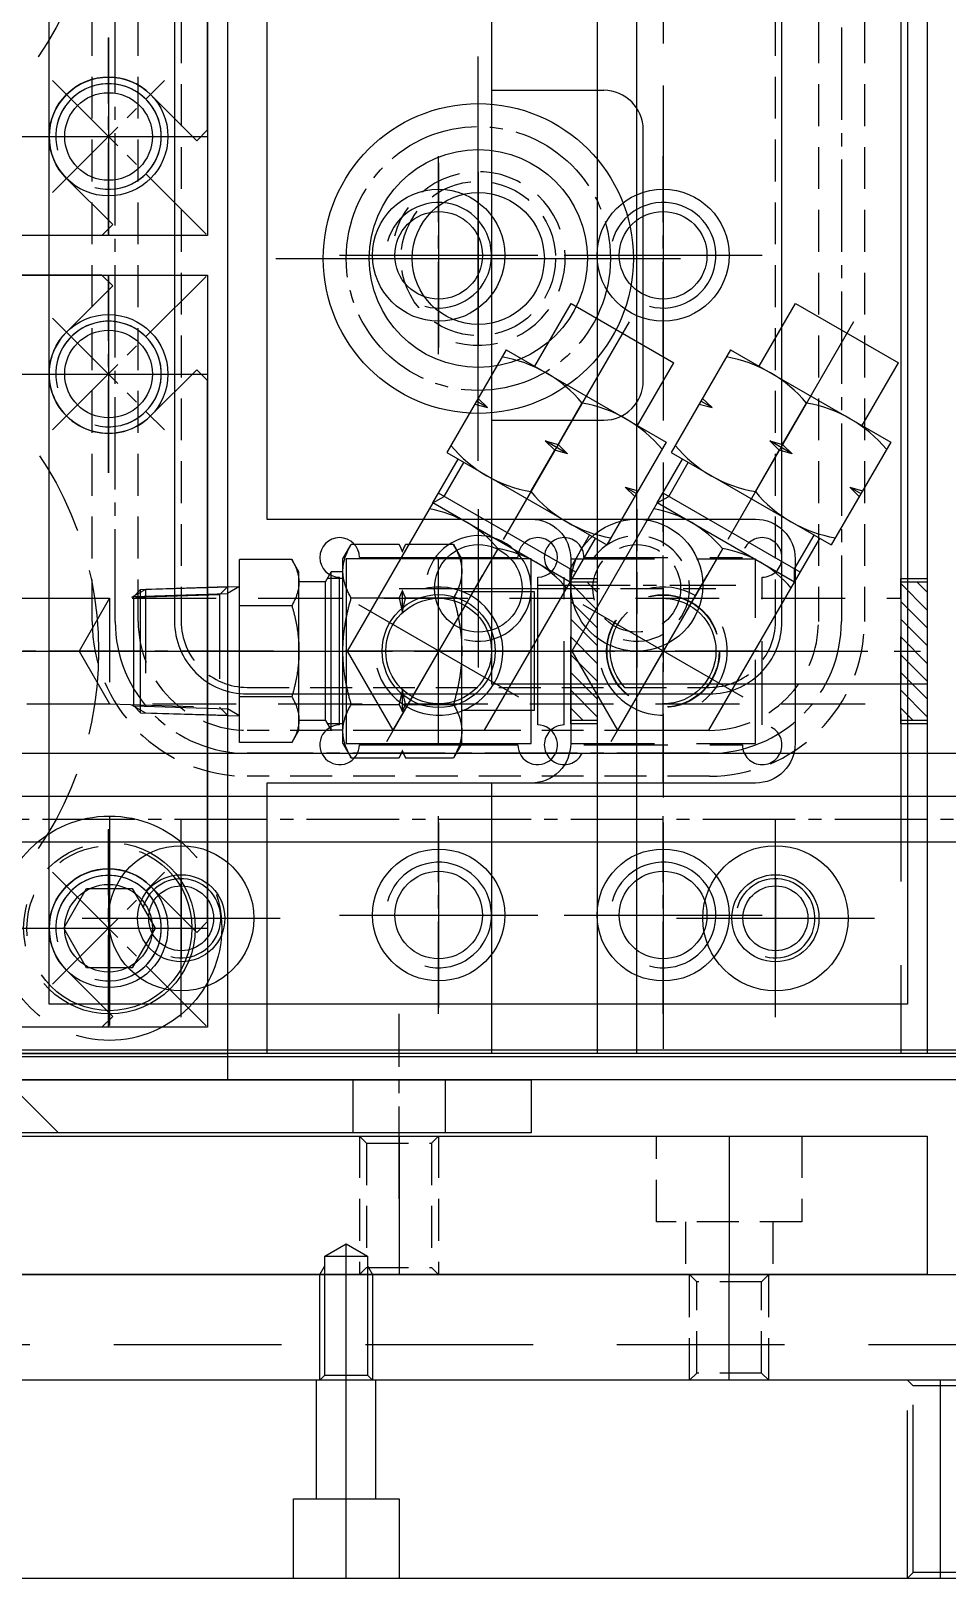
# Model space of a CAD drawing. Header units: millimetres. Extents: x -4251 to 2609, y -1673 to 4048.
# Drawn here: x -4003.7 to -3934.3, y 1080.2 to 1197.5 of the extents above; entities that cross this region are included whole.
import ezdxf

# ---------------------------------------------------------------- set-up
doc = ezdxf.new("R2010")
doc.units = ezdxf.units.MM
for name, pattern in [('CENTER', [50.8, 31.75, -6.35, 6.35, -6.35]), ('CENTER1', [10, 7, -1, 1, -1]), ('CENTER2', [28.575, 19.05, -3.175, 3.175, -3.175]), ('HIDDEN', [9.525, 6.35, -3.175]), ('HIDDEN2', [4.7625, 3.175, -1.5875]), ('HIDDENX2', [19.05, 12.7, -6.35]), ('PHANTOM2', [31.75, 15.875, -3.175, 3.175, -3.175, 3.175, -3.175])]:
    doc.linetypes.add(name, pattern=pattern)
for name, color, linetype in [('CENTER', 1, 'CENTER'), ('PV-529CA', 7, 'Continuous'), ('THIN', 3, 'Continuous'), ('가는실선', 6, 'Continuous'), ('외형선', 7, 'Continuous'), ('중심선', 3, 'CENTER2')]:
    doc.layers.add(name, color=color, linetype=linetype)

# ---------------------------------------------------------------- blocks, each defined once
blk = doc.blocks.new('A$C55941044')
at = {"color": 2, "linetype": 'HIDDEN2'}
for p, q in [((-199, 0), (-199, 8)), ((-198.46, 0.54), (-198.46, 7.46)), ((-193.54, 0.54), (-193.54, 7.46)), ((-193, 0), (-193, 8))]:
    blk.add_line(p, q, dxfattribs=at)
at = {"color": 30}
blk.add_lwpolyline([(-385, 8), (0, 8), (0, 0), (-385, 0)], close=True, dxfattribs=at)
at = {"color": 2, "linetype": 'HIDDEN2'}
for points in [[(-193, 8), (-193.54, 7.46), (-198.46, 7.46), (-199, 8)], [(-193, 0), (-193.54, 0.54), (-198.46, 0.54), (-199, 0)]]:
    blk.add_lwpolyline(points, dxfattribs=at)
at = {"layer": 'CENTER'}
blk.add_line((-196, 0), (-196, 8), dxfattribs=at)
blk = doc.blocks.new('A$C050D3838')
at = {"color": 2, "linetype": 'HIDDEN2'}
for p, q in [((-44, 0), (-44, -10.5)), ((-38, 0), (-38, -10.5)), ((-43.46, -0.54), (-43.46, -9.96)), ((-38.54, -0.54), (-38.54, -9.96)), ((-19.3, -6.5), (-19.3, -10.5)), ((-12.7, -6.5), (-12.7, -10.5))]:
    blk.add_line(p, q, dxfattribs=at)
at = {"color": 30}
blk.add_lwpolyline([(-201, 0), (-1, 0), (-1, -10.5), (-201, -10.5), (-201, 0)], dxfattribs=at)
at = {"color": 2, "linetype": 'HIDDEN2'}
for points in [[(-44, 0), (-43.46, -0.54), (-38.54, -0.54), (-38, 0)], [(-10.5, 0), (-10.5, -6.5), (-21.5, -6.5), (-21.5, 0)], [(-44, -10.5), (-43.46, -9.96), (-38.54, -9.96), (-38, -10.5)]]:
    blk.add_lwpolyline(points, dxfattribs=at)
at = {"layer": 'CENTER'}
for p, q in [((-41, 0), (-41, -10.5)), ((-16, 0), (-16, -10.5))]:
    blk.add_line(p, q, dxfattribs=at)
blk = doc.blocks.new('A$C54F9723F')
at = {"color": 1, "linetype": 'CENTER1'}
for p, q in [((0, 40, 0), (0, -40, 0)), ((-16.76, 23.26), (-28.39, 34.89)), ((16.76, 23.26), (28.39, 34.89)), ((-25.24, 23.26), (-16.76, 31.74)), ((25.24, 23.26), (16.76, 31.74)), ((0, -7.49), (0, 7.49)), ((33.5, 0), (-33.5, 0)), ((-7.49, 0), (7.49, 0)), ((-16.76, -23.26), (-28.39, -34.89)), ((-25.24, -23.26), (-16.76, -31.74)), ((16.76, -23.26), (28.39, -34.89)), ((25.24, -23.26), (16.76, -31.74))]:
    blk.add_line(p, q, dxfattribs=at)
at = {"color": 1}
for p, q in [((-20.5, 35), (-21.32, 34.18)), ((-17.82, 30.68), (-21.32, 34.18)), ((20.5, 35), (-20.5, 35)), ((17.82, 30.68), (21.32, 34.18)), ((20.5, 35), (21.32, 34.18)), ((-27.68, 27.82), (-28.5, 27)), ((-28.5, 27, 0), (-28.5, -27, 0)), ((-24.18, 24.32), (-27.68, 27.82)), ((24.18, 24.32), (27.68, 27.82)), ((27.68, 27.82), (28.5, 27)), ((28.5, 27), (28.5, -27)), ((-24.18, -24.32), (-27.68, -27.82)), ((24.18, -24.32), (27.68, -27.82)), ((-27.68, -27.82), (-28.5, -27)), ((27.68, -27.82), (28.5, -27)), ((-17.82, -30.68), (-21.32, -34.18)), ((17.82, -30.68), (21.32, -34.18)), ((-20.5, -35), (-21.32, -34.18)), ((20.5, -35), (-20.5, -35)), ((20.5, -35), (21.32, -34.18))]:
    blk.add_line(p, q, dxfattribs=at)
at = {"color": 250, "linetype": 'CENTER1'}
for p, q in [((-21, 20.01, 0), (-21, 34.99, 0)), ((21, 20.01, 0), (21, 34.99, 0)), ((-13.51, 27.5, 0), (-28.49, 27.5, 0)), ((28.49, 27.5, 0), (13.51, 27.5, 0)), ((-21, -34.99, 0), (-21, -20.01, 0)), ((21, -34.99, 0), (21, -20.01, 0)), ((-13.51, -27.5, 0), (-28.49, -27.5, 0)), ((28.49, -27.5, 0), (13.51, -27.5, 0))]:
    blk.add_line(p, q, dxfattribs=at)
at = {"color": 250}
blk.add_lwpolyline([(28.5, -35), (-28.5, -35), (-28.5, 35), (28.5, 35)], close=True, dxfattribs=at)
for centre in [(-21, 27.5, 0), (21, 27.5, 0), (-21, -27.5, 0), (21, -27.5, 0)]:
    blk.add_circle(centre, 3.32, dxfattribs=at)
at = {"color": 2, "linetype": 'HIDDEN'}
blk.add_circle((0, 0), 26.75, dxfattribs=at)
at = {"color": 1}
blk.add_circle((0, 0), 5.25, dxfattribs=at)
at = {"color": 250}
for centre in [(-21, 27.5, 0), (21, 27.5, 0), (-21, -27.5, 0), (21, -27.5, 0)]:
    blk.add_arc(centre, 4, 15, 285, dxfattribs=at)
at = {"color": 1}
for centre, start, end in [((-21, 27.5), 225, 45), ((21, 27.5), 135, 315), ((-21, -27.5), 315, 135), ((21, -27.5), 45, 225)]:
    blk.add_arc(centre, 4.5, start, end, dxfattribs=at)
blk = doc.blocks.new('A$C699871DD')
at = {"rotation": 270}
for p in [(-141.66, 0.8, 0), (-141.66, -59.2, 0)]:
    blk.add_blockref('A$C54F9723F', p, dxfattribs=at)
blk = doc.blocks.new('A$C35FF11A1')
at = {"linetype": 'HIDDEN2', "ltscale": 2}
h = blk.add_hatch(dxfattribs=at)
h.set_pattern_fill('ANSI31', color=2, scale=0.3, angle=-90)
h.set_pattern_definition([(315, (-138.3296, 2504.4756), (0.6735192, 0.6735192), [])])
h.paths.add_polyline_path([(191, -75.75), (191, -86.25), (189, -86.25), (189, -75.75)])
at = {"color": 2, "linetype": 'HIDDEN2', "ltscale": 2}
for p, q in [((171, -91, 0), (171, -71, 0)), ((171, -88.25, 0), (171, -73.75, 0)), ((164, -74, 0), (164, -88, 0)), ((164, -74, 0), (178, -74, 0)), ((165, -73.9, 0), (177, -73.9, 0)), ((178, -88, 0), (178, -74, 0)), ((163.5, -86.6, 0), (163.5, -75.4, 0)), ((16.5, -77, 0), (189, -77, 0)), ((161, -81, 0), (181, -81, 0)), ((178.25, -81, 0), (163.75, -81, 0)), ((8.5, -85, 0), (189, -85, 0)), ((164, -88, 0), (178, -88, 0)), ((165, -88.1, 0), (177, -88.1, 0))]:
    blk.add_line(p, q, dxfattribs=at)
at = {"color": 1, "linetype": 'CENTER1', "ltscale": 2, "elevation": 0}
blk.add_lwpolyline([(12.5, 11.18), (12.5, -81), (191, -81)], dxfattribs=at)
at = {"color": 6, "elevation": 0}
blk.add_lwpolyline([(-9, 9.5), (191, 9.5), (191, -111.5), (-9, -111.5)], close=True, dxfattribs=at)
at = {"color": 2, "linetype": 'HIDDEN2', "ltscale": 2, "elevation": 0}
blk.add_lwpolyline([(178.5, -86.6), (178.5, -75.4)], dxfattribs=at)
for points in [[(191, -75.5), (191, -86.5), (189, -86.5), (189, -75.5)], [(191, -75.75), (191, -86.25), (189, -86.25), (189, -75.75)]]:
    blk.add_lwpolyline(points, close=True, dxfattribs=at)
at = {"ltscale": 10}
for centre in [(129, -42), (171, -51, 0), (129, -60), (171, -101, 0), (129, -102)]:
    blk.add_circle(centre, 3.32, dxfattribs=at)
at = {"color": 2, "linetype": 'HIDDEN2', "ltscale": 2}
for radius in [4.28, 4.25, 4]:
    blk.add_circle((171, -81, 0), radius, dxfattribs=at)
for centre, radius, start, end in [((163.5, -73.9, 0), 1.5, 0, 270), ((178.5, -73.9, 0), 1.5, 270, 180), ((171, -81, 0), 4.86, 195, 105), ((163.5, -88.1, 0), 1.5, 90, 0), ((178.5, -88.1, 0), 1.5, 180, 90)]:
    blk.add_arc(centre, radius, start, end, dxfattribs=at)
at = {"layer": 'CENTER', "ltscale": 10}
for p, q in [((129, -35), (129, -49)), ((122, -42), (136, -42)), ((171, -44, 0), (171, -58, 0)), ((164, -51, 0), (178, -51, 0)), ((129, -53), (129, -67)), ((122, -60), (136, -60)), ((171, -94, 0), (171, -108, 0)), ((129, -95), (129, -109)), ((122, -102), (136, -102)), ((164, -101, 0), (178, -101, 0))]:
    blk.add_line(p, q, dxfattribs=at)
at = {"layer": 'THIN', "ltscale": 10}
for centre in [(129, -42), (171, -51, 0), (129, -60), (171, -101, 0), (129, -102)]:
    blk.add_arc(centre, 4, 255, 165, dxfattribs=at)
blk = doc.blocks.new('A$C67512D08')
at = {"color": 1, "linetype": 'CENTER1'}
for p, q in [((129, -34.5, 0), (129, -49.5, 0)), ((121.5, -42, 0), (136.5, -42, 0)), ((129, -52.5, 0), (129, -67.5, 0)), ((121.5, -60, 0), (136.5, -60, 0)), ((129, -94.5, 0), (129, -109.5, 0)), ((121.5, -102, 0), (136.5, -102, 0))]:
    blk.add_line(p, q, dxfattribs=at)
at = {"color": 2, "linetype": 'HIDDEN2', "ltscale": 2}
for p, q in [((28, -77, 0), (129.08, -77, 0)), ((129.08, -77, 0), (129.08, -85, 0)), ((131.8, -76.33, 0), (131.8, -85.67, 0)), ((20, -85, 0), (129.08, -85, 0))]:
    blk.add_line(p, q, dxfattribs=at)
at = {"color": 6, "elevation": 0}
blk.add_lwpolyline([(-9, 11.5), (138, 11.5), (138, -113.5), (-9, -113.5)], close=True, dxfattribs=at)
at = {"color": 1, "linetype": 'CENTER1', "ltscale": 2, "elevation": 0}
blk.add_lwpolyline([(138, -21), (24, -21), (24, -81), (138, -81)], dxfattribs=at)
at = {"color": 2, "linetype": 'HIDDEN2', "ltscale": 2, "elevation": 0}
for points in [[(138, -76.14), (131.8, -76.33), (130.74, -76.94)], [(138, -76.14), (137.4, -76.74), (137.4, -85.26), (138, -85.86)], [(137.4, -76.74), (129.08, -77), (126.77, -81), (129.08, -85), (137.4, -85.26)], [(130.74, -85.06), (131.8, -85.67), (138, -85.86)]]:
    blk.add_lwpolyline(points, dxfattribs=at)
at = {"color": 6}
for centre in [(129, -42, 0), (129, -60, 0), (129, -102, 0)]:
    blk.add_circle(centre, 4.5, dxfattribs=at)
blk = doc.blocks.new('A$C224543A8')
at = {"color": 1, "linetype": 'CENTER1'}
blk.add_line((140.5, -9, 0), (140.5, 5, 0), dxfattribs=at)
at = {"color": 2, "linetype": 'HIDDEN'}
for p, q in [((137, 0, 0), (137, -4, 0)), ((144, 0, 0), (144, -4, 0))]:
    blk.add_line(p, q, dxfattribs=at)
at = {"color": 6, "elevation": 0}
blk.add_lwpolyline([(-19.5, 0), (150.5, 0), (150.5, -4), (-19.5, -4), (-19.5, 0)], dxfattribs=at)
at = {"color": 2, "linetype": 'HIDDEN', "elevation": 0}
blk.add_lwpolyline([(111.5, -0.8), (114.7, -4)], dxfattribs=at)
blk = doc.blocks.new('A$C421973F8')
at = {"color": 1}
blk.add_lwpolyline([(-7, 7), (-7, -7), (7, -7), (7, 7)], close=True, dxfattribs=at)
blk.add_circle((0, 0), 4.28)
blk.add_circle((0, 0), 4, dxfattribs=at)
at = {"layer": 'CENTER'}
for p, q in [((0, -4.86), (0, 4.86)), ((4.86, 0), (-4.86, 0))]:
    blk.add_line(p, q, dxfattribs=at)
at = {"layer": 'THIN'}
blk.add_arc((0, 0), 4.86, 195, 105, dxfattribs=at)
blk = doc.blocks.new('A$C5AAB78A5')
at = {"linetype": 'HIDDEN2', "ltscale": 2}
h = blk.add_hatch(dxfattribs=at)
h.set_pattern_fill('ANSI31', color=2, scale=0.3, angle=-90)
h.set_pattern_definition([(315, (-163.3296, 2504.4756), (0.6735192, 0.6735192), [])])
h.paths.add_polyline_path([(166, -75.75), (166, -86.25), (164, -86.25), (164, -75.75)])
at = {"color": 6}
for p, q in [((148, -73.9, 0), (160, -73.9, 0)), ((146.5, -86.6, 0), (146.5, -75.4, 0))]:
    blk.add_line(p, q, dxfattribs=at)
at = {"color": 2, "linetype": 'HIDDEN2', "ltscale": 2}
for p, q in [((16.5, -77, 0), (164, -77, 0)), ((8.5, -85, 0), (164, -85, 0))]:
    blk.add_line(p, q, dxfattribs=at)
at = {"color": 1, "linetype": 'CENTER1', "ltscale": 2, "elevation": 0}
blk.add_lwpolyline([(12.5, 11.18), (12.5, -81), (164.5, -81)], dxfattribs=at)
at = {"color": 6, "elevation": 0}
blk.add_lwpolyline([(-9, 9.5), (166, 9.5), (166, -111.5), (-9, -111.5)], close=True, dxfattribs=at)
blk.add_lwpolyline([(161.5, -86.6), (161.5, -75.4)], dxfattribs=at)
at = {"color": 2, "linetype": 'HIDDEN2', "ltscale": 2, "elevation": 0}
for points in [[(166, -75.5), (166, -86.5), (164, -86.5), (164, -75.5)], [(166, -75.75), (166, -86.25), (164, -86.25), (164, -75.75)]]:
    blk.add_lwpolyline(points, close=True, dxfattribs=at)
at = {"color": 6, "elevation": 0}
blk.add_lwpolyline([(146.5, -86.6, 2.414214), (148, -88.1), (160, -88.1, 2.414214), (161.5, -86.6)], format="xyb", dxfattribs=at)
at = {"ltscale": 10}
for centre in [(129, -42), (154, -51, 0), (129, -60), (154, -101, 0), (129, -102)]:
    blk.add_circle(centre, 3.32, dxfattribs=at)
at = {"color": 6}
blk.add_circle((154, -81, 0), 4, dxfattribs=at)
for centre, start, end in [((146.5, -73.9, 0), 0, 270), ((161.5, -73.9, 0), 270, 180)]:
    blk.add_arc(centre, 1.5, start, end, dxfattribs=at)
at = {"layer": 'CENTER', "ltscale": 10}
for p, q in [((129, -35), (129, -49)), ((122, -42), (136, -42)), ((154, -44, 0), (154, -58, 0)), ((147, -51, 0), (161, -51, 0)), ((129, -53), (129, -67)), ((122, -60), (136, -60)), ((154, -94, 0), (154, -108, 0)), ((129, -95), (129, -109)), ((122, -102), (136, -102)), ((147, -101, 0), (161, -101, 0))]:
    blk.add_line(p, q, dxfattribs=at)
at = {"layer": 'CENTER', "color": 1}
for p, q in [((154, -88.1, 0), (154, -73.9, 0)), ((161.1, -81, 0), (146.9, -81, 0))]:
    blk.add_line(p, q, dxfattribs=at)
at = {"layer": 'THIN', "ltscale": 10}
for centre in [(129, -42), (154, -51, 0), (129, -60), (154, -101, 0), (129, -102)]:
    blk.add_arc(centre, 4, 255, 165, dxfattribs=at)
blk.add_blockref('A$C421973F8', (154, -81, 0))
blk = doc.blocks.new('A$C6CDA58BF')
at = {"color": 6, "linetype": 'PHANTOM2'}
for p, q in [((0, 8.5), (0, -8.5)), ((-8.5, 0), (8.5, 0))]:
    blk.add_line(p, q, dxfattribs=at)
blk.add_lwpolyline([(1.73, -3), (-1.73, -3), (-3.46, 0), (-1.73, 3), (1.73, 3), (3.46, 0), (1.73, -3)], dxfattribs=at)
for radius in [8.5, 6.5, 6.25]:
    blk.add_circle((0, 0), radius, dxfattribs=at)
blk = doc.blocks.new('A$C1A1F7E32')
at = {"layer": 'PV-529CA'}
for p, q in [((4.5, 30.33), (-4.5, 30.33)), ((-4.5, 30.33), (-4.5, 24.83)), ((4.5, 30.33), (4.5, 24.83)), ((-7, 24.83), (-8.08, 24.2)), ((7, 24.83), (-7, 24.83)), ((7, 24.83), (8.08, 24.2)), ((-8.08, 24.2), (-8.08, 20.58)), ((-4.04, 20.58), (-4.04, 24.2)), ((4.04, 20.58), (4.04, 24.2)), ((8.08, 20.58), (8.08, 24.2)), ((-7.58, 20.33), (-8.08, 20.58)), ((-7.58, 20.33), (-8.08, 20.08)), ((-8.08, 20.08), (-8.08, 16.46)), ((-7.52, 20.33), (-7.58, 20.33)), ((-2.92, 20.33), (-4.6, 20.33)), ((-4.04, 16.46), (-4.04, 20.08)), ((4.6, 20.33), (2.92, 20.33)), ((4.04, 16.46), (4.04, 20.08)), ((7.58, 20.33), (7.52, 20.33)), ((7.58, 20.33), (8.08, 20.58)), ((7.58, 20.33), (8.08, 20.08)), ((8.08, 16.46), (8.08, 20.08)), ((-7, 15.83), (-8.08, 16.46)), ((7, 15.83), (8.08, 16.46)), ((7, 15.83), (-7, 15.83)), ((-6, 15.83), (-6, 14.93)), ((6, 15.83), (6, 14.93)), ((6, 14.93), (-6, 14.93)), ((-5.25, 14.5), (-6, 14.93)), ((5.25, 14.5), (-5.25, 14.5)), ((-5.25, 14.5), (-5.25, 12.5)), ((5.25, 14.5), (6, 14.93)), ((5.25, 14.5), (5.25, 12.5)), ((-6, 12.5), (-6.93, 11.96)), ((-6.93, 11.96), (-6.93, 8)), ((6, 12.5), (-6, 12.5)), ((-3.46, 8), (-3.46, 11.96)), ((3.46, 11.96), (3.46, 8)), ((6, 12.5), (6.93, 11.96)), ((6.93, 11.96), (6.93, 8)), ((6.93, 8), (-6.93, 8)), ((-4.67, 0.5), (-4.9, 8)), ((4.67, 0.5), (4.9, 8)), ((4.67, 0.5), (-4.67, 0.5)), ((-4.15, 0), (-4.67, 0.5)), ((4.15, 0), (-4.15, 0)), ((4.15, 0), (4.67, 0.5))]:
    blk.add_line(p, q, dxfattribs=at)
for points, weights in [([(-8.08, 24.2), (-7, 24.83), (-6.06, 24.83)], [1, 1.0379548493, 1]), ([(-6.06, 24.83), (-5.12, 24.83), (-4.04, 24.2)], [1, 1.0379548493, 1]), ([(-4.04, 24.2), (-1.88, 24.83), (0, 24.83)], [1, 1.0379548493, 1]), ([(0, 24.83), (1.88, 24.83), (4.04, 24.2)], [1, 1.0379548493, 1]), ([(4.04, 24.2), (5.12, 24.83), (6.06, 24.83)], [1, 1.0379548493, 1]), ([(6.06, 24.83), (7, 24.83), (8.08, 24.2)], [1, 1.0379548493, 1]), ([(-7.52, 20.33), (-7.79, 20.43), (-8.08, 20.58)], [1, 1.00259269997, 1]), ([(-8.08, 20.08), (-7.79, 20.23), (-7.52, 20.33)], [1, 1.00259269997, 1]), ([(-4.04, 20.58), (-4.33, 20.43), (-4.6, 20.33)], [1, 1.00259269997, 1]), ([(-4.6, 20.33), (-4.33, 20.23), (-4.04, 20.08)], [1, 1.00259269997, 1]), ([(-2.92, 20.33), (-3.46, 20.43), (-4.04, 20.58)], [1, 1.00259269997, 1]), ([(-4.04, 20.08), (-3.46, 20.23), (-2.92, 20.33)], [1, 1.00259269997, 1]), ([(4.04, 20.58), (3.46, 20.43), (2.92, 20.33)], [1, 1.00259269997, 1]), ([(2.92, 20.33), (3.46, 20.23), (4.04, 20.08)], [1, 1.00259269997, 1]), ([(4.6, 20.33), (4.33, 20.43), (4.04, 20.58)], [1, 1.00259269997, 1]), ([(4.04, 20.08), (4.33, 20.23), (4.6, 20.33)], [1, 1.00259269997, 1]), ([(8.08, 20.58), (7.79, 20.43), (7.52, 20.33)], [1, 1.00259269997, 1]), ([(7.52, 20.33), (7.79, 20.23), (8.08, 20.08)], [1, 1.00259269997, 1]), ([(-6.06, 15.83), (-7, 15.83), (-8.08, 16.46)], [1, 1.0379548493, 1]), ([(-4.04, 16.46), (-5.12, 15.83), (-6.06, 15.83)], [1, 1.0379548493, 1]), ([(0, 15.83), (-1.88, 15.83), (-4.04, 16.46)], [1, 1.0379548493, 1]), ([(4.04, 16.46), (1.88, 15.83), (0, 15.83)], [1, 1.0379548493, 1]), ([(6.06, 15.83), (5.12, 15.83), (4.04, 16.46)], [1, 1.0379548493, 1]), ([(8.08, 16.46), (7, 15.83), (6.06, 15.83)], [1, 1.0379548493, 1]), ([(-6.93, 11.96), (-6, 12.5), (-5.2, 12.5)], [1, 1.0379548493, 1]), ([(-5.2, 12.5), (-4.39, 12.5), (-3.46, 11.96)], [1, 1.0379548493, 1]), ([(-3.46, 11.96), (-1.61, 12.5), (0, 12.5)], [1, 1.0379548493, 1]), ([(0, 12.5), (1.61, 12.5), (3.46, 11.96)], [1, 1.0379548493, 1]), ([(3.46, 11.96), (4.39, 12.5), (5.2, 12.5)], [1, 1.0379548493, 1]), ([(5.2, 12.5), (6, 12.5), (6.93, 11.96)], [1, 1.0379548493, 1])]:
    blk.add_rational_spline(points, weights, degree=2, dxfattribs=at)
at = {"layer": '가는실선'}
for p, q in [((-5.5, 15.83), (-5.5, 14.64)), ((5.5, 15.83), (5.5, 14.64)), ((-4.9, 8), (-4.37, 7.08)), ((-4.15, 0), (-4.37, 7.08)), ((4.15, 0), (4.37, 7.08)), ((4.9, 8), (4.37, 7.08))]:
    blk.add_line(p, q, dxfattribs=at)
at = {"layer": '외형선'}
blk.add_line((-4.87, 7.08), (4.87, 7.08), dxfattribs=at)
at = {"layer": '중심선'}
blk.add_line((0, -1), (0, 31.33), dxfattribs=at)
blk = doc.blocks.new('A$C24EF5521')
at = {"layer": 'PV-529CA'}
for p, q in [((-18.33, 6), (-14.5, 6)), ((-14.5, 7), (-14.5, -7)), ((-5.5, 7), (-14.5, 7)), ((-5.5, 7), (-5.5, -7)), ((-5.5, 4.5), (0, 4.5)), ((0, 4.5), (0, -4.5)), ((-5.5, -4.5), (0, -4.5)), ((-18.33, -6), (-14.5, -6)), ((-5.5, -7), (-14.5, -7))]:
    blk.add_line(p, q, dxfattribs=at)
at = {"layer": '가는실선'}
for p, q in [((-18.33, 6), (-17.46, 5.5)), ((-17.46, 5.5), (-14.5, 5.5)), ((-18.33, -6), (-17.46, -5.5)), ((-17.46, -5.5), (-14.5, -5.5))]:
    blk.add_line(p, q, dxfattribs=at)
at = {"layer": '외형선'}
for p, q in [((-31.29, 6), (-34.76, 0)), ((-18.33, 6), (-31.29, 6)), ((-18.33, -6), (-18.33, 6)), ((-17.46, -6), (-17.46, 6)), ((-10.25, 7), (-10, 6.02)), ((-10, 6.02), (-9.75, 7)), ((-10, 6.02), (-10, 7)), ((-34.76, 0), (-31.29, -6)), ((-18.87, 0), (-34.76, 0)), ((-10.25, 0), (-10, 0.98)), ((-10, 0.98), (-9.75, 0)), ((-10, -0.98), (-10, 0.98)), ((-9.75, 0), (-10, -0.98)), ((-9.75, 0), (-6.13, 0)), ((-13.87, 0), (-10.25, 0)), ((-10, -0.98), (-10.25, 0)), ((-31.29, -6), (-18.33, -6)), ((-10.25, -7), (-10, -6.02)), ((-10, -6.02), (-9.75, -7)), ((-10, -6.02), (-10, -7))]:
    blk.add_line(p, q, dxfattribs=at)
for centre, radius, start, end in [((-26.99, 3), 8.67, 339.7438, 20.2562), ((-4.39, 3.5), 10.11, 159.7438, 200.2562), ((-15.61, 3.5), 10.11, 339.7438, 20.2562), ((-26.99, -3), 8.67, 339.7438, 20.2562), ((-4.39, -3.5), 10.11, 159.7438, 200.2562), ((-15.61, -3.5), 10.11, 339.7438, 20.2562)]:
    blk.add_arc(centre, radius, start, end, dxfattribs=at)
at = {"layer": '중심선'}
for p, q in [((-27.83, -7), (-27.83, 7)), ((1, 0), (-35.76, 0))]:
    blk.add_line(p, q, dxfattribs=at)
blk = doc.blocks.new('A$C504B16A8')
at = {"color": 2, "elevation": 0}
for points in [[(-41.5, 32.5), (168.5, 32.5), (168.5, -92.5), (-41.5, -92.5)], [(-36.5, -90.5), (110.5, -90.5), (110.5, -92.5), (-36.5, -92.5)]]:
    blk.add_lwpolyline(points, close=True, dxfattribs=at)
for name, p in [('A$C67512D08', (-27.5, 21, 0)), ('A$C35FF11A1', (-27.5, 21, 0)), ('A$C5AAB78A5', (-27.5, 21, 0)), ('A$C6CDA58BF', (101.57, -81, 0)), ('A$C224543A8', (-17, -92.5, 0))]:
    blk.add_blockref(name, p)
at = {"linetype": 'HIDDEN'}
blk.add_blockref('A$C699871DD', (215.66, -0.8, 0), dxfattribs=at)
for name, p, rotation in [('A$C24EF5521', (140.42, -35.9, 0), 59.99999999999999), ('A$C24EF5521', (157.42, -35.9, 0), 59.99999999999999), ('A$C1A1F7E32', (103.42, -60, 0), 270)]:
    blk.add_blockref(name, p, dxfattribs=dict(rotation=rotation))
blk = doc.blocks.new('A$C3EC57485')
at = {"color": 2, "linetype": 'HIDDENX2'}
for p, q in [((-276.62, 9.4), (-273.38, 9.4)), ((-277, 8), (-273, 8)), ((-445, 2.7), (-15, 2.7))]:
    blk.add_line(p, q, dxfattribs=at)
at = {"color": 4}
blk.add_lwpolyline([(0, 0), (-460, 0), (-460, 170), (0, 170)], close=True, dxfattribs=at)
for points in [[(-89.5, 24.5), (-370.5, 24.5, -0.414214), (-380.5, 34.5), (-380.5, 135.5, -0.414214), (-370.5, 145.5), (-89.5, 145.5, -0.414214), (-79.5, 135.5), (-79.5, 34.5, -0.414214)], [(-349, 129.24), (-111, 129.24, -0.414214), (-99.26, 117.5), (-99.26, 52.5, -0.414214), (-111, 40.76), (-349, 40.76, -0.414214), (-360.74, 52.5), (-360.74, 117.5, -0.414214)], [(-349, 125.76), (-111, 125.76, -0.414214), (-102.74, 117.5), (-102.74, 52.5, -0.414214), (-111, 44.24), (-349, 44.24, -0.414214), (-357.26, 52.5), (-357.26, 117.5, -0.414214)], [(-344, 122.5), (-116, 122.5, -0.414214), (-106, 112.5), (-106, 57.5, -0.414214), (-116, 47.5), (-344, 47.5, -0.414214), (-354, 57.5), (-354, 112.5, -0.414214)], [(-325, 122.5), (-135, 122.5, -0.414214), (-125, 112.5), (-125, 57.5, -0.414214), (-135, 47.5), (-325, 47.5, -0.414214), (-335, 57.5), (-335, 112.5, -0.414214)]]:
    blk.add_lwpolyline(points, format="xyb", close=True, dxfattribs=at)
at = {"color": 1, "linetype": 'CENTER1'}
blk.add_lwpolyline([(-349, 127.5), (-111, 127.5, -0.414214), (-101, 117.5), (-101, 52.5, -0.414214), (-111, 42.5), (-349, 42.5, -0.414214), (-359, 52.5), (-359, 117.5, -0.414214)], format="xyb", close=True, dxfattribs=at)
at = {"color": 2, "linetype": 'HIDDENX2'}
for points in [[(-276.62, 0.38), (-276.62, 9.4), (-275, 10.34), (-273.38, 9.4), (-273.38, 0.38)], [(-277, 0), (-277, 8), (-276.62, 8.66)], [(-273.38, 8.66), (-273, 8), (-273, 0)], [(-277, 0), (-276.62, 0.38), (-273.38, 0.38), (-273, 0)]]:
    blk.add_lwpolyline(points, dxfattribs=at)
at = {"layer": 'CENTER'}
blk.add_line((-275, 0), (-275, 10.34), dxfattribs=at)
blk = doc.blocks.new('A$C72017674')
at = {"color": 250, "linetype": 'HIDDEN2'}
for p, q in [((6.7, 21.71), (6.7, 9.71)), ((0.7, 15.71), (12.7, 15.71)), ((6.7, -28.29), (6.7, -40.29)), ((0.7, -34.29), (12.7, -34.29))]:
    blk.add_line(p, q, dxfattribs=at)
at = {"color": 1}
blk.add_lwpolyline([(27.2, 47.21), (27.2, -65.79), (-37.8, -65.79), (-37.8, 47.21)], close=True, dxfattribs=at)
at = {"color": 2, "linetype": 'HIDDEN2'}
for points in [[(-22.8, 29.95), (12.2, 29.95, -0.414214), (23.94, 18.21), (23.94, -36.79, -0.414214), (12.2, -48.53), (-22.8, -48.53, -0.414214), (-34.54, -36.79), (-34.54, 18.21, -0.414214)], [(-22.8, 26.47), (12.2, 26.47, -0.414214), (20.46, 18.21), (20.46, -36.79, -0.414214), (12.2, -45.05), (-22.8, -45.05, -0.414214), (-31.06, -36.79), (-31.06, 18.21, -0.414214)], [(-22.8, -41.79), (12.2, -41.79, 0.414214), (17.2, -36.79), (17.2, 18.21, 0.414214), (12.2, 23.21), (-22.8, 23.21, 0.414214), (-27.8, 18.21), (-27.8, -36.79, 0.414214)]]:
    blk.add_lwpolyline(points, format="xyb", close=True, dxfattribs=at)
at = {"color": 1, "linetype": 'CENTER1'}
blk.add_lwpolyline([(-22.8, 28.21), (12.2, 28.21, -0.414214), (22.2, 18.21), (22.2, -36.79, -0.414214), (12.2, -46.79), (-22.8, -46.79, -0.414214), (-32.8, -36.79), (-32.8, 18.21, -0.414214)], format="xyb", close=True, dxfattribs=at)
at = {"color": 1}
for centre, radius in [((-27.8, 40.71), 5.5), ((17.2, 40.71), 5.5), ((-27.8, 40.71), 3.3), ((17.2, 40.71), 3.3), ((-5.3, -9.29), 11.74), ((-5.3, -9.29), 8.26), ((-5.3, -9.29), 5), ((-27.8, -59.29), 5.5), ((17.2, -59.29), 5.5), ((-27.8, -59.29), 3.3), ((17.2, -59.29), 3.3)]:
    blk.add_circle(centre, radius, dxfattribs=at)
for centre in [(-5.3, 15.71), (-5.3, -34.29)]:
    blk.add_circle(centre, 3.32)
at = {"color": 250, "linetype": 'HIDDEN2'}
for centre in [(6.7, 15.71), (6.7, -34.29)]:
    blk.add_circle(centre, 3.32, dxfattribs=at)
at = {"color": 1, "linetype": 'CENTER1'}
blk.add_circle((-5.3, -9.29), 10, dxfattribs=at)
at = {"color": 2, "linetype": 'HIDDEN2'}
blk.add_circle((-5.3, -9.29), 5.85, dxfattribs=at)
at = {"color": 250, "linetype": 'HIDDEN2'}
for centre in [(6.7, 15.71), (6.7, -34.29)]:
    blk.add_arc(centre, 4, 255, 165, dxfattribs=at)
at = {"color": 2, "linetype": 'HIDDEN2'}
blk.add_arc((-5.3, -9.29), 6.58, 255, 165, dxfattribs=at)
at = {"layer": 'CENTER'}
for p, q in [((-27.8, 33.21), (-27.8, 48.21)), ((17.2, 33.21), (17.2, 48.21)), ((-35.3, 40.71), (-20.3, 40.71)), ((9.7, 40.71), (24.7, 40.71)), ((-5.3, 21.71), (-5.3, 9.71)), ((-11.3, 15.71), (0.7, 15.71)), ((-5.3, -24.62), (-5.3, 6.03)), ((-5.3, -2.71), (-5.3, -15.87)), ((-20.63, -9.29), (10.02, -9.29)), ((-11.88, -9.29), (1.28, -9.29)), ((-5.3, -28.29), (-5.3, -40.29)), ((-11.3, -34.29), (0.7, -34.29)), ((-27.8, -66.79), (-27.8, -51.79)), ((17.2, -66.79), (17.2, -51.79)), ((-35.3, -59.29), (-20.3, -59.29)), ((9.7, -59.29), (24.7, -59.29))]:
    blk.add_line(p, q, dxfattribs=at)
at = {"layer": 'THIN'}
for centre in [(-5.3, 15.71), (-5.3, -34.29)]:
    blk.add_arc(centre, 4, 255, 165, dxfattribs=at)
blk = doc.blocks.new('A$C366F0EA6')
at = {"color": 11}
blk.add_line((149, 60), (149, -60), dxfattribs=at)
at = {"color": 2, "linetype": 'HIDDENX2'}
blk.add_line((151, -37.5), (149, -37.5), dxfattribs=at)
at = {"color": 11}
for points in [[(290, -60), (10, -60, -0.414214), (0, -50), (0, 50, -0.414214), (10, 60), (290, 60, -0.414214), (300, 50), (300, -50, -0.414214)], [(97.5, -33), (132.5, -33, 0.414214), (138, -27.5), (138, 27.5, 0.414214), (132.5, 33), (97.5, 33, 0.414214), (92, 27.5), (92, -27.5, 0.414214)]]:
    blk.add_lwpolyline(points, format="xyb", close=True, dxfattribs=at)
for centre in [(92.5, -50), (137.5, -50)]:
    blk.add_circle(centre, 2.46)
at = {"layer": 'CENTER'}
for p, q in [((92.5, -47), (92.5, -53)), ((137.5, -47), (137.5, -53)), ((89.5, -50), (95.5, -50)), ((134.5, -50), (140.5, -50))]:
    blk.add_line(p, q, dxfattribs=at)
at = {"layer": 'THIN'}
for centre in [(92.5, -50), (137.5, -50)]:
    blk.add_arc(centre, 3, 255, 165, dxfattribs=at)
blk = doc.blocks.new('A$C594A32B4')
at = {"color": 2, "linetype": 'HIDDENX2'}
for p, q in [((-277.25, -9), (-277.25, 0)), ((-272.75, -9), (-272.75, 0)), ((-232.5, -15), (-232.5, 0)), ((-232.07, -14.57), (-232.07, -0.43))]:
    blk.add_line(p, q, dxfattribs=at)
at = {"color": 4}
blk.add_lwpolyline([(-460, -15), (0, -15), (0, 0), (-460, 0)], close=True, dxfattribs=at)
at = {"color": 2, "linetype": 'HIDDENX2'}
for points in [[(-227.5, 0), (-227.93, -0.43), (-232.07, -0.43), (-232.5, 0)], [(-279, -15), (-279, -9), (-271, -9), (-271, -15)], [(-227.5, -15), (-227.93, -14.57), (-232.07, -14.57), (-232.5, -15)]]:
    blk.add_lwpolyline(points, dxfattribs=at)
at = {"layer": 'CENTER'}
for p, q in [((-275, -15), (-275, 0)), ((-230, -15), (-230, 0))]:
    blk.add_line(p, q, dxfattribs=at)
blk = doc.blocks.new('A$C299D7E66')
at = {"color": 1}
for p, q in [((15, -110.5, 0), (15, 10.5, 0)), ((-13, -30, 0), (-13, -70, 0)), ((-13, -90, 0), (-13, -110.5, 0)), ((49, -110.5, 0), (-13, -110.5, 0))]:
    blk.add_line(p, q, dxfattribs=at)
at = {"color": 2, "linetype": 'HIDDEN'}
blk.add_line((17, 10.5, 0), (17, -110.5, 0), dxfattribs=at)
at = {"color": 1, "linetype": 'CENTER1'}
for p, q in [((0, -57.5), (0, -42.5)), ((-7.5, -50), (7.5, -50)), ((0, -107.5), (0, -92.5)), ((-7.5, -100), (7.5, -100))]:
    blk.add_line(p, q, dxfattribs=at)
at = {"color": 1, "elevation": 0}
blk.add_lwpolyline([(-13, -70), (7, -70, -0.414214), (10, -73), (10, -87, -0.414214), (7, -90), (-13, -90)], format="xyb", dxfattribs=at)
at = {"color": 1}
for centre in [(0, -50), (0, -100)]:
    blk.add_circle(centre, 5, dxfattribs=at)
blk = doc.blocks.new('A$C33E56D32')
at = {"color": 250, "linetype": 'HIDDENX2'}
blk.add_line((-2, 0), (-2, -121), dxfattribs=at)
at = {"color": 250}
for p, q in [((0, 0), (0, -121)), ((-33, -40.5, 0), (-33, -80.5, 0)), ((-33, -100.5, 0), (-33, -121, 0)), ((0, -121), (-33, -121))]:
    blk.add_line(p, q, dxfattribs=at)
at = {"color": 1}
for p, q in [((-33, -28, 0), (-33, -48, 0)), ((0, -28), (0, -93)), ((-33, -48, 0), (-24.5, -48, 0)), ((-21.5, -70, 0), (-21.5, -51, 0)), ((-33, -73, 0), (-33, -93, 0)), ((-33, -73, 0), (-24.5, -73, 0)), ((0, -93, 0), (-33, -93, 0))]:
    blk.add_line(p, q, dxfattribs=at)
at = {"color": 2, "linetype": 'HIDDENX2'}
blk.add_line((-2, -28), (-2, -93), dxfattribs=at)
at = {"color": 250, "linetype": 'CENTER1'}
for p, q in [((-20, -68, 0), (-20, -53, 0)), ((-27.5, -60.5, 0), (-12.5, -60.5, 0)), ((-20, -118, 0), (-20, -103, 0)), ((-27.5, -110.5, 0), (-12.5, -110.5, 0))]:
    blk.add_line(p, q, dxfattribs=at)
at = {"color": 1, "linetype": 'CENTER1'}
for p, q in [((-22, -93, 0), (-22, -78, 0)), ((-29.5, -85.5, 0), (-14.5, -85.5, 0))]:
    blk.add_line(p, q, dxfattribs=at)
at = {"color": 250, "elevation": 0}
blk.add_lwpolyline([(-33, -80.5), (-13, -80.5, -0.414214), (-10, -83.5), (-10, -97.5, -0.414214), (-13, -100.5), (-33, -100.5)], format="xyb", dxfattribs=at)
at = {"color": 250}
for centre in [(-20, -60.5, 0), (-20, -110.5, 0)]:
    blk.add_circle(centre, 5, dxfattribs=at)
at = {"color": 1}
blk.add_circle((-22, -85.5, 0), 5, dxfattribs=at)
at = {"color": 1, "extrusion": (-2.34441e-07, 0, 1)}
blk.add_arc((-24.5, -51, 0), 3, 0, 90, dxfattribs=at)
at = {"color": 1}
blk.add_arc((-24.5, -70, 0), 3, 270, 0, dxfattribs=at)

msp = doc.modelspace()

# ---------------------------------------------------------------- block references
for name, p in [('A$C3EC57485', (-3704.8443, 1095.2489, 0)), ('A$C504B16A8', (-4099.3443, 1210.4989, 0)), ('A$C55941044', (-3754.8443, 1095.2489, 0)), ('A$C299D7E66', (-3972.8443, 1230.4989, 0)), ('A$C33E56D32', (-3935.8443, 1240.9989, 0)), ('A$C366F0EA6', (-4084.8443, 1180.2489, 0)), ('A$C72017674', (-3964.541, 1189.5422, 0)), ('A$C050D3838', (-3934.8443, 1113.7489, 0)), ('A$C594A32B4', (-3704.8443, 1095.2489, 0))]:
    msp.add_blockref(name, p)

doc.saveas('drawing.dxf')
